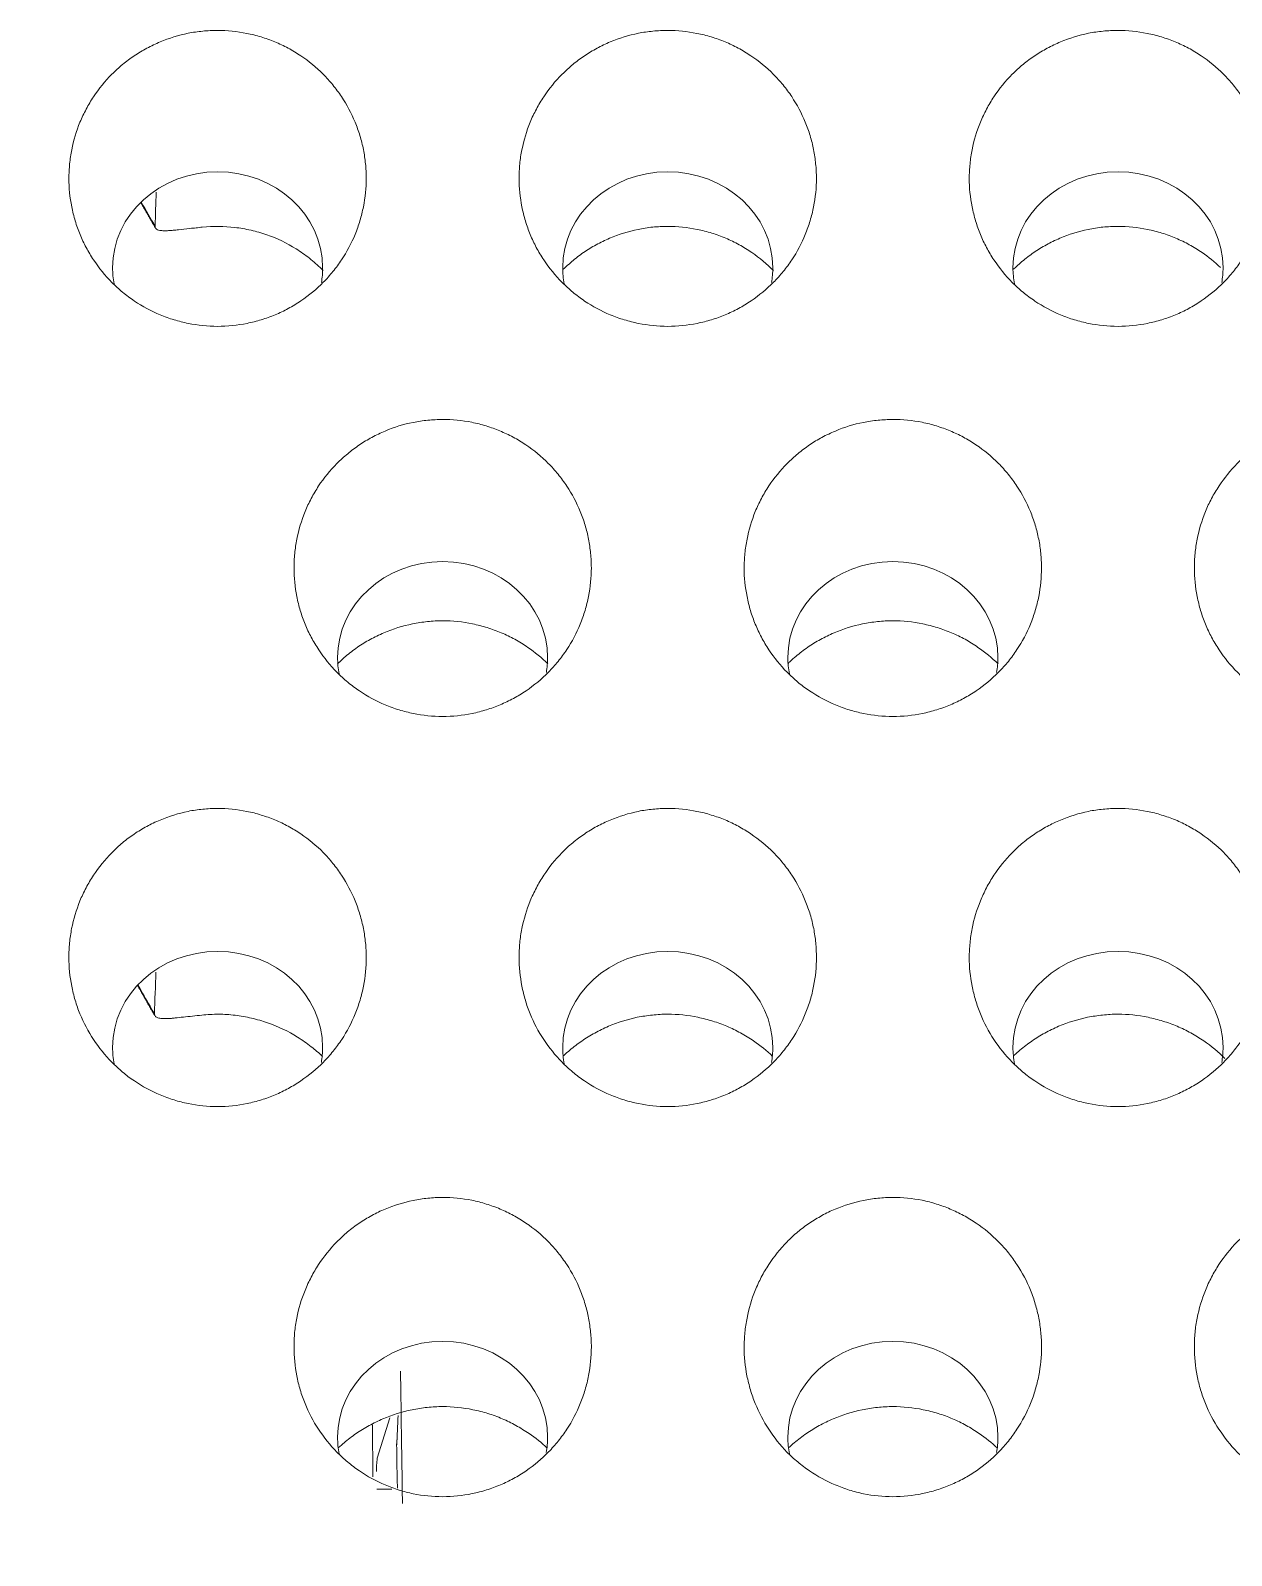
# Model space of a CAD drawing. Header units: inches. Extents: x 3778 to 56227, y -16914 to 35091.
# Drawn here: x 42134.58 to 42142.55, y -12617.67 to -12607.54 of the extents above; entities that cross this region are included whole.
import ezdxf

# ---------------------------------------------------------------- set-up
doc = ezdxf.new("R2010")
doc.units = ezdxf.units.IN
doc.header["$LTSCALE"] = 100
doc.header["$MEASUREMENT"] = 0
doc.linetypes.add('DH-HID2', pattern=[1.2, 0.8, -0.4])
doc.layers.add('2-con', color=2, linetype='Continuous')
doc.layers.add('FU-FURM', color=251, linetype='DH-HID2')
doc.layers.add('mark-B', color=2, linetype='Continuous', lineweight=20)

# ---------------------------------------------------------------- blocks, each defined once
blk = doc.blocks.new('cjscjdeh')
at = {"layer": 'FU-FURM', "color": 8}
blk.add_arc((149799.517, 66904.318), 1330.569, 80.781096, 99.076777, dxfattribs=at)
blk = doc.blocks.new('무풍1WAY 대형')
at = {"layer": 'mark-B'}
for p, q in [((547.2, -462.153), (547.198, -461.808)), ((547.084, -462.199), (547.168, -461.932))]:
    blk.add_line(p, q, dxfattribs=at)
for centre, major_axis, ratio, start_param, end_param in [((547.167, -461.136), (0, -0.797), 0.017455, 0.055724, 0.477295), ((543.746, -462.07), (0.697, 0), 0.913545, 2.982841, 3.141588), ((543.746, -462.07), (0.697, 0), 0.913545, 0, 0.173571), ((546.734, -462.07), (0.697, 0), 0.913545, 2.982841, 3.141588), ((546.734, -462.07), (0.697, 0), 0.913545, 0, 0.173571), ((543.746, -462.07), (0.697, 0), 0.913545, 3.141596, 6.283185), ((546.734, -462.07), (0.697, 0), 0.913545, 3.141596, 6.283185), ((542.252, -464.658), (0.697, 0), 0.913545, 2.983823, 3.141588), ((542.252, -464.658), (0.697, 0), 0.913545, 0, 0.172097), ((545.24, -464.658), (0.697, 0), 0.913545, 2.983823, 3.141588), ((545.24, -464.658), (0.697, 0), 0.913545, 0, 0.172097), ((548.227, -464.658), (0.697, 0), 0.913545, 2.983823, 3.141588), ((548.227, -464.658), (0.697, 0), 0.913545, 0, 0.172097), ((542.252, -464.658), (0.697, 0), 0.913545, 3.141596, 6.283185), ((545.24, -464.658), (0.697, 0), 0.913545, 3.141596, 6.283185), ((548.227, -464.658), (0.697, 0), 0.913545, 3.141596, 6.283185), ((543.746, -467.245), (0.697, 0), 0.913545, 2.984908, 3.141596), ((543.746, -467.245), (0.697, 0), 0.913545, 0, 0.17053), ((546.734, -467.245), (0.697, 0), 0.913545, 2.984908, 3.141596), ((546.734, -467.245), (0.697, 0), 0.913545, 0, 0.17053), ((543.746, -467.245), (0.697, 0), 0.913545, 3.141596, 6.283185), ((546.734, -467.245), (0.697, 0), 0.913545, 3.141596, 6.283185), ((542.252, -469.832), (0.697, 0), 0.913545, 2.985984, 3.141588), ((542.252, -469.832), (0.697, 0), 0.913545, 0, 0.169057), ((545.24, -469.832), (0.697, 0), 0.913545, 2.985984, 3.141588), ((545.24, -469.832), (0.697, 0), 0.913545, 0, 0.169057), ((548.227, -469.832), (0.697, 0), 0.913545, 2.985984, 3.141588), ((548.227, -469.832), (0.697, 0), 0.913545, 0, 0.169057), ((542.252, -469.832), (0.697, 0), 0.913545, 3.141596, 6.283185), ((545.24, -469.832), (0.697, 0), 0.913545, 3.141596, 6.283185), ((548.227, -469.832), (0.697, 0), 0.913545, 3.141596, 6.283185)]:
    blk.add_ellipse(centre, major_axis=major_axis, ratio=ratio, start_param=start_param, end_param=end_param, dxfattribs=at)
for points, knots in [([(540.759, -461.676), (540.825, -461.676), (540.89, -461.683), (540.985, -461.702), (541.017, -461.711), (541.064, -461.725), (541.08, -461.73), (541.11, -461.742), (541.126, -461.748), (541.201, -461.779), (541.258, -461.81), (541.325, -461.856), (541.338, -461.866), (541.364, -461.886), (541.377, -461.896), (541.414, -461.927), (541.438, -461.949), (541.506, -462.018), (541.546, -462.069), (541.618, -462.178), (541.648, -462.235), (541.684, -462.324), (541.694, -462.354), (541.713, -462.416), (541.721, -462.447), (541.739, -462.542), (541.745, -462.605), (541.745, -462.702), (541.744, -462.734), (541.738, -462.798), (541.733, -462.83), (541.714, -462.924), (541.696, -462.985), (541.66, -463.075), (541.646, -463.105), (541.616, -463.162), (541.6, -463.189), (541.547, -463.27), (541.507, -463.32), (541.45, -463.378), (541.438, -463.39), (541.414, -463.412), (541.378, -463.444), (541.313, -463.493), (541.258, -463.526), (541.215, -463.55), (541.2, -463.557), (541.171, -463.572), (541.156, -463.578), (541.08, -463.61), (541.018, -463.629), (540.922, -463.649), (540.89, -463.654), (540.824, -463.66), (540.792, -463.662), (540.694, -463.662), (540.629, -463.656), (540.548, -463.64), (540.532, -463.636), (540.5, -463.628), (540.453, -463.614), (540.377, -463.587), (540.318, -463.558), (540.275, -463.535), (540.261, -463.527), (540.233, -463.51), (540.219, -463.501), (540.152, -463.455), (540.102, -463.414), (540.034, -463.345), (540.013, -463.32), (539.972, -463.27), (539.953, -463.243), (539.9, -463.163), (539.87, -463.106), (539.839, -463.031), (539.834, -463.016), (539.823, -462.985), (539.808, -462.939), (539.789, -462.862), (539.78, -462.798), (539.775, -462.751), (539.774, -462.735), (539.772, -462.702), (539.772, -462.686), (539.772, -462.605), (539.778, -462.542), (539.796, -462.448), (539.804, -462.417), (539.818, -462.37), (539.823, -462.355), (539.833, -462.324), (539.839, -462.309), (539.869, -462.235), (539.899, -462.178), (539.952, -462.097), (539.971, -462.071), (540.012, -462.02), (540.033, -461.996), (540.101, -461.926), (540.151, -461.885), (540.231, -461.83), (540.259, -461.812), (540.317, -461.781), (540.375, -461.753), (540.436, -461.73), (540.498, -461.711), (540.53, -461.703), (540.627, -461.683), (540.692, -461.676), (540.759, -461.676)], [0, 0, 0, 0, 0.03125, 0.03125, 0.046875, 0.046875, 0.054688, 0.054688, 0.0625, 0.0625, 0.09375, 0.09375, 0.101563, 0.101563, 0.109375, 0.109375, 0.125, 0.125, 0.15625, 0.15625, 0.1875, 0.1875, 0.203125, 0.203125, 0.21875, 0.21875, 0.25, 0.25, 0.265625, 0.265625, 0.28125, 0.28125, 0.3125, 0.3125, 0.328125, 0.328125, 0.34375, 0.34375, 0.375, 0.375, 0.382813, 0.382813, 0.390625, 0.40625, 0.421875, 0.421875, 0.429688, 0.429688, 0.4375, 0.4375, 0.46875, 0.46875, 0.484375, 0.484375, 0.5, 0.5, 0.53125, 0.53125, 0.539063, 0.539063, 0.546875, 0.5625, 0.578125, 0.578125, 0.585938, 0.585938, 0.59375, 0.59375, 0.625, 0.625, 0.640625, 0.640625, 0.65625, 0.65625, 0.6875, 0.6875, 0.695312, 0.695312, 0.703125, 0.71875, 0.734375, 0.734375, 0.742187, 0.742187, 0.75, 0.75, 0.78125, 0.78125, 0.796875, 0.796875, 0.804687, 0.804687, 0.8125, 0.8125, 0.84375, 0.84375, 0.859375, 0.859375, 0.875, 0.875, 0.90625, 0.90625, 0.921875, 0.921875, 0.9375, 0.953125, 0.953125, 0.96875, 0.96875, 1, 1, 1, 1]), ([(543.746, -461.676), (543.812, -461.676), (543.877, -461.683), (543.973, -461.702), (544.004, -461.711), (544.051, -461.725), (544.067, -461.73), (544.098, -461.742), (544.113, -461.748), (544.188, -461.779), (544.245, -461.81), (544.312, -461.856), (544.326, -461.866), (544.352, -461.886), (544.365, -461.896), (544.402, -461.927), (544.426, -461.949), (544.494, -462.018), (544.534, -462.069), (544.605, -462.178), (544.635, -462.235), (544.671, -462.324), (544.682, -462.354), (544.7, -462.416), (544.708, -462.447), (544.727, -462.542), (544.733, -462.605), (544.733, -462.702), (544.731, -462.734), (544.725, -462.798), (544.72, -462.83), (544.702, -462.924), (544.684, -462.985), (544.647, -463.075), (544.634, -463.105), (544.604, -463.162), (544.587, -463.189), (544.535, -463.27), (544.494, -463.32), (544.437, -463.378), (544.426, -463.39), (544.402, -463.412), (544.365, -463.444), (544.301, -463.493), (544.245, -463.526), (544.202, -463.55), (544.188, -463.557), (544.158, -463.572), (544.143, -463.578), (544.068, -463.61), (544.006, -463.629), (543.91, -463.649), (543.878, -463.654), (543.812, -463.66), (543.779, -463.662), (543.681, -463.662), (543.616, -463.656), (543.536, -463.64), (543.52, -463.636), (543.488, -463.628), (543.441, -463.614), (543.364, -463.587), (543.306, -463.558), (543.263, -463.535), (543.249, -463.527), (543.221, -463.51), (543.207, -463.501), (543.139, -463.455), (543.09, -463.414), (543.022, -463.345), (543, -463.32), (542.959, -463.27), (542.94, -463.243), (542.887, -463.163), (542.857, -463.106), (542.827, -463.031), (542.821, -463.016), (542.81, -462.985), (542.796, -462.939), (542.776, -462.862), (542.767, -462.798), (542.763, -462.751), (542.761, -462.735), (542.76, -462.702), (542.759, -462.686), (542.759, -462.605), (542.766, -462.542), (542.784, -462.448), (542.792, -462.417), (542.805, -462.37), (542.81, -462.355), (542.821, -462.324), (542.827, -462.309), (542.857, -462.235), (542.887, -462.178), (542.94, -462.097), (542.959, -462.071), (542.999, -462.02), (543.021, -461.996), (543.089, -461.926), (543.138, -461.885), (543.219, -461.83), (543.247, -461.812), (543.304, -461.781), (543.363, -461.753), (543.424, -461.73), (543.486, -461.711), (543.518, -461.703), (543.615, -461.683), (543.68, -461.676), (543.746, -461.676)], [0, 0, 0, 0, 0.03125, 0.03125, 0.046875, 0.046875, 0.054688, 0.054688, 0.0625, 0.0625, 0.09375, 0.09375, 0.101563, 0.101563, 0.109375, 0.109375, 0.125, 0.125, 0.15625, 0.15625, 0.1875, 0.1875, 0.203125, 0.203125, 0.21875, 0.21875, 0.25, 0.25, 0.265625, 0.265625, 0.28125, 0.28125, 0.3125, 0.3125, 0.328125, 0.328125, 0.34375, 0.34375, 0.375, 0.375, 0.382813, 0.382813, 0.390625, 0.40625, 0.421875, 0.421875, 0.429688, 0.429688, 0.4375, 0.4375, 0.46875, 0.46875, 0.484375, 0.484375, 0.5, 0.5, 0.53125, 0.53125, 0.539063, 0.539063, 0.546875, 0.5625, 0.578125, 0.578125, 0.585938, 0.585938, 0.59375, 0.59375, 0.625, 0.625, 0.640625, 0.640625, 0.65625, 0.65625, 0.6875, 0.6875, 0.695313, 0.695313, 0.703125, 0.71875, 0.734375, 0.734375, 0.742188, 0.742188, 0.75, 0.75, 0.78125, 0.78125, 0.796875, 0.796875, 0.804688, 0.804688, 0.8125, 0.8125, 0.84375, 0.84375, 0.859375, 0.859375, 0.875, 0.875, 0.90625, 0.90625, 0.921875, 0.921875, 0.9375, 0.953125, 0.953125, 0.96875, 0.96875, 1, 1, 1, 1]), ([(546.734, -461.676), (546.8, -461.676), (546.865, -461.683), (546.96, -461.702), (546.992, -461.711), (547.039, -461.725), (547.055, -461.73), (547.085, -461.742), (547.101, -461.748), (547.176, -461.779), (547.233, -461.81), (547.3, -461.856), (547.313, -461.866), (547.339, -461.886), (547.352, -461.896), (547.39, -461.927), (547.413, -461.949), (547.481, -462.018), (547.522, -462.069), (547.593, -462.178), (547.623, -462.235), (547.659, -462.324), (547.67, -462.354), (547.688, -462.416), (547.696, -462.447), (547.714, -462.542), (547.72, -462.605), (547.72, -462.702), (547.719, -462.734), (547.713, -462.798), (547.708, -462.83), (547.69, -462.924), (547.671, -462.985), (547.635, -463.075), (547.621, -463.105), (547.591, -463.162), (547.575, -463.189), (547.522, -463.27), (547.482, -463.32), (547.425, -463.378), (547.413, -463.39), (547.389, -463.412), (547.353, -463.444), (547.288, -463.493), (547.233, -463.526), (547.19, -463.55), (547.175, -463.557), (547.146, -463.572), (547.131, -463.578), (547.055, -463.61), (546.993, -463.629), (546.898, -463.649), (546.865, -463.654), (546.799, -463.66), (546.767, -463.662), (546.669, -463.662), (546.604, -463.656), (546.524, -463.64), (546.507, -463.636), (546.476, -463.628), (546.428, -463.614), (546.352, -463.587), (546.293, -463.558), (546.25, -463.535), (546.236, -463.527), (546.208, -463.51), (546.194, -463.501), (546.127, -463.455), (546.077, -463.414), (546.009, -463.345), (545.988, -463.32), (545.947, -463.27), (545.928, -463.243), (545.875, -463.163), (545.845, -463.106), (545.814, -463.031), (545.809, -463.016), (545.798, -462.985), (545.783, -462.939), (545.764, -462.862), (545.755, -462.798), (545.75, -462.751), (545.749, -462.735), (545.747, -462.702), (545.747, -462.686), (545.747, -462.605), (545.753, -462.542), (545.771, -462.448), (545.779, -462.417), (545.793, -462.37), (545.798, -462.355), (545.809, -462.324), (545.814, -462.309), (545.845, -462.235), (545.874, -462.178), (545.927, -462.097), (545.946, -462.071), (545.987, -462.02), (546.009, -461.996), (546.076, -461.926), (546.126, -461.885), (546.206, -461.83), (546.235, -461.812), (546.292, -461.781), (546.35, -461.753), (546.411, -461.73), (546.474, -461.711), (546.505, -461.703), (546.602, -461.683), (546.668, -461.676), (546.734, -461.676)], [0, 0, 0, 0, 0.03125, 0.03125, 0.046875, 0.046875, 0.054688, 0.054688, 0.0625, 0.0625, 0.09375, 0.09375, 0.101563, 0.101563, 0.109375, 0.109375, 0.125, 0.125, 0.15625, 0.15625, 0.1875, 0.1875, 0.203125, 0.203125, 0.21875, 0.21875, 0.25, 0.25, 0.265625, 0.265625, 0.28125, 0.28125, 0.3125, 0.3125, 0.328125, 0.328125, 0.34375, 0.34375, 0.375, 0.375, 0.382812, 0.382812, 0.390625, 0.40625, 0.421875, 0.421875, 0.429687, 0.429687, 0.4375, 0.4375, 0.46875, 0.46875, 0.484375, 0.484375, 0.5, 0.5, 0.53125, 0.53125, 0.539062, 0.539062, 0.546875, 0.5625, 0.578125, 0.578125, 0.585937, 0.585937, 0.59375, 0.59375, 0.625, 0.625, 0.640625, 0.640625, 0.65625, 0.65625, 0.6875, 0.6875, 0.695312, 0.695312, 0.703125, 0.71875, 0.734375, 0.734375, 0.742187, 0.742187, 0.75, 0.75, 0.78125, 0.78125, 0.796875, 0.796875, 0.804687, 0.804687, 0.8125, 0.8125, 0.84375, 0.84375, 0.859375, 0.859375, 0.875, 0.875, 0.90625, 0.90625, 0.921875, 0.921875, 0.9375, 0.953125, 0.953125, 0.96875, 0.96875, 1, 1, 1, 1]), ([(547.001, -461.63), (547.001, -461.682), (547.002, -461.733), (547.006, -462.026), (547.01, -462.268), (547.013, -462.509)], [0, 0, 0, 0, 0.176953, 0.176953, 1, 1, 1, 1]), ([(547.039, -462.016), (547.038, -461.971), (547.038, -461.927), (547.036, -461.833), (547.035, -461.783), (547.034, -461.733)], [0, 0, 0, 0, 0.470878, 0.470878, 1, 1, 1, 1]), ([(547.17, -461.727), (547.167, -461.727), (547.163, -461.727), (547.151, -461.726), (547.142, -461.726), (547.123, -461.726), (547.113, -461.726), (547.092, -461.726), (547.082, -461.726), (547.071, -461.726)], [0, 0, 0, 0, 0.127855, 0.127855, 0.41857, 0.41857, 0.709285, 0.709285, 1, 1, 1, 1]), ([(544.436, -462.002), (544.425, -462.013), (544.387, -462.046), (544.321, -462.096), (544.264, -462.132), (544.22, -462.156), (544.204, -462.164), (544.174, -462.179), (544.158, -462.186), (544.08, -462.219), (544.016, -462.239), (543.916, -462.26), (543.883, -462.265), (543.814, -462.272), (543.78, -462.274), (543.679, -462.274), (543.612, -462.267), (543.528, -462.25), (543.511, -462.246), (543.478, -462.238), (543.429, -462.224), (543.35, -462.195), (543.289, -462.165), (543.245, -462.141), (543.23, -462.132), (543.201, -462.114), (543.187, -462.105), (543.13, -462.066), (543.09, -462.034), (543.052, -461.998)], [0, 0, 0, 0, 0.031772, 0.098381, 0.16499, 0.16499, 0.198295, 0.198295, 0.231599, 0.231599, 0.364817, 0.364817, 0.431426, 0.431426, 0.498035, 0.498035, 0.631253, 0.631253, 0.664557, 0.664557, 0.697861, 0.76447, 0.831079, 0.831079, 0.864384, 0.864384, 0.897688, 0.897688, 1, 1, 1, 1]), ([(547.424, -462.002), (547.412, -462.013), (547.375, -462.046), (547.309, -462.096), (547.252, -462.132), (547.207, -462.156), (547.192, -462.164), (547.161, -462.179), (547.146, -462.186), (547.068, -462.219), (547.003, -462.239), (546.904, -462.26), (546.87, -462.265), (546.802, -462.272), (546.768, -462.274), (546.666, -462.274), (546.599, -462.267), (546.516, -462.25), (546.499, -462.246), (546.466, -462.238), (546.417, -462.224), (546.338, -462.195), (546.277, -462.165), (546.232, -462.141), (546.218, -462.132), (546.189, -462.114), (546.174, -462.105), (546.117, -462.066), (546.077, -462.034), (546.04, -461.998)], [0, 0, 0, 0, 0.031772, 0.098381, 0.16499, 0.16499, 0.198295, 0.198295, 0.231599, 0.231599, 0.364817, 0.364817, 0.431426, 0.431426, 0.498035, 0.498035, 0.631253, 0.631253, 0.664557, 0.664557, 0.697861, 0.76447, 0.831079, 0.831079, 0.864384, 0.864384, 0.897688, 0.897688, 1, 1, 1, 1]), ([(542.252, -464.265), (542.318, -464.265), (542.383, -464.272), (542.479, -464.291), (542.51, -464.299), (542.557, -464.314), (542.573, -464.319), (542.604, -464.33), (542.619, -464.336), (542.694, -464.368), (542.751, -464.399), (542.818, -464.444), (542.831, -464.454), (542.858, -464.473), (542.87, -464.484), (542.908, -464.515), (542.932, -464.537), (542.999, -464.606), (543.04, -464.656), (543.111, -464.764), (543.141, -464.821), (543.177, -464.91), (543.188, -464.94), (543.206, -465.002), (543.214, -465.033), (543.233, -465.128), (543.239, -465.191), (543.239, -465.287), (543.237, -465.319), (543.231, -465.383), (543.227, -465.415), (543.208, -465.509), (543.19, -465.57), (543.153, -465.659), (543.14, -465.688), (543.11, -465.745), (543.093, -465.773), (543.041, -465.853), (543, -465.903), (542.943, -465.961), (542.931, -465.973), (542.907, -465.995), (542.871, -466.027), (542.806, -466.075), (542.751, -466.109), (542.708, -466.132), (542.694, -466.139), (542.664, -466.154), (542.649, -466.16), (542.574, -466.192), (542.512, -466.211), (542.416, -466.231), (542.384, -466.235), (542.318, -466.242), (542.285, -466.244), (542.188, -466.244), (542.123, -466.237), (542.042, -466.221), (542.026, -466.218), (541.994, -466.209), (541.947, -466.196), (541.871, -466.169), (541.812, -466.141), (541.769, -466.117), (541.755, -466.109), (541.727, -466.092), (541.713, -466.083), (541.646, -466.038), (541.596, -465.997), (541.528, -465.928), (541.507, -465.904), (541.466, -465.853), (541.447, -465.827), (541.394, -465.747), (541.364, -465.69), (541.333, -465.615), (541.328, -465.6), (541.317, -465.57), (541.302, -465.524), (541.283, -465.446), (541.274, -465.383), (541.269, -465.336), (541.268, -465.32), (541.266, -465.288), (541.266, -465.272), (541.266, -465.191), (541.272, -465.127), (541.29, -465.034), (541.298, -465.003), (541.316, -464.941), (541.327, -464.91), (541.363, -464.821), (541.393, -464.764), (541.446, -464.684), (541.465, -464.658), (541.506, -464.607), (541.528, -464.583), (541.595, -464.514), (541.645, -464.473), (541.725, -464.418), (541.754, -464.401), (541.811, -464.37), (541.869, -464.341), (541.93, -464.319), (541.992, -464.3), (542.024, -464.292), (542.121, -464.272), (542.186, -464.265), (542.252, -464.265)], [0, 0, 0, 0, 0.03125, 0.03125, 0.046875, 0.046875, 0.054688, 0.054688, 0.0625, 0.0625, 0.09375, 0.09375, 0.101563, 0.101563, 0.109375, 0.109375, 0.125, 0.125, 0.15625, 0.15625, 0.1875, 0.1875, 0.203125, 0.203125, 0.21875, 0.21875, 0.25, 0.25, 0.265625, 0.265625, 0.28125, 0.28125, 0.3125, 0.3125, 0.328125, 0.328125, 0.34375, 0.34375, 0.375, 0.375, 0.382813, 0.382813, 0.390625, 0.40625, 0.421875, 0.421875, 0.429688, 0.429688, 0.4375, 0.4375, 0.46875, 0.46875, 0.484375, 0.484375, 0.5, 0.5, 0.53125, 0.53125, 0.539063, 0.539063, 0.546875, 0.5625, 0.578125, 0.578125, 0.585938, 0.585938, 0.59375, 0.59375, 0.625, 0.625, 0.640625, 0.640625, 0.65625, 0.65625, 0.6875, 0.6875, 0.695313, 0.695313, 0.703125, 0.71875, 0.734375, 0.734375, 0.742188, 0.742188, 0.75, 0.75, 0.78125, 0.78125, 0.796875, 0.796875, 0.8125, 0.8125, 0.84375, 0.84375, 0.859375, 0.859375, 0.875, 0.875, 0.90625, 0.90625, 0.921875, 0.921875, 0.9375, 0.953125, 0.953125, 0.96875, 0.96875, 1, 1, 1, 1]), ([(545.24, -464.265), (545.306, -464.265), (545.371, -464.272), (545.466, -464.291), (545.498, -464.299), (545.545, -464.314), (545.561, -464.319), (545.591, -464.33), (545.607, -464.336), (545.682, -464.368), (545.739, -464.399), (545.806, -464.444), (545.819, -464.454), (545.845, -464.473), (545.858, -464.484), (545.895, -464.515), (545.919, -464.537), (545.987, -464.606), (546.027, -464.656), (546.099, -464.764), (546.129, -464.821), (546.165, -464.91), (546.176, -464.94), (546.194, -465.002), (546.202, -465.033), (546.22, -465.128), (546.226, -465.191), (546.226, -465.287), (546.225, -465.319), (546.219, -465.383), (546.214, -465.415), (546.196, -465.509), (546.177, -465.57), (546.141, -465.659), (546.127, -465.688), (546.097, -465.745), (546.081, -465.773), (546.028, -465.853), (545.988, -465.903), (545.931, -465.961), (545.919, -465.973), (545.895, -465.995), (545.858, -466.027), (545.794, -466.075), (545.739, -466.109), (545.696, -466.132), (545.681, -466.139), (545.652, -466.154), (545.637, -466.16), (545.561, -466.192), (545.499, -466.211), (545.404, -466.231), (545.371, -466.235), (545.306, -466.242), (545.273, -466.244), (545.175, -466.244), (545.11, -466.237), (545.03, -466.221), (545.014, -466.218), (544.982, -466.209), (544.935, -466.196), (544.858, -466.169), (544.8, -466.141), (544.757, -466.117), (544.743, -466.109), (544.715, -466.092), (544.701, -466.083), (544.634, -466.038), (544.584, -465.997), (544.516, -465.928), (544.494, -465.904), (544.453, -465.853), (544.434, -465.827), (544.381, -465.747), (544.351, -465.69), (544.321, -465.615), (544.315, -465.6), (544.304, -465.57), (544.289, -465.524), (544.27, -465.446), (544.261, -465.383), (544.256, -465.336), (544.255, -465.32), (544.254, -465.288), (544.253, -465.272), (544.253, -465.191), (544.259, -465.127), (544.278, -465.034), (544.285, -465.003), (544.304, -464.941), (544.315, -464.91), (544.351, -464.821), (544.381, -464.764), (544.434, -464.684), (544.453, -464.658), (544.494, -464.607), (544.515, -464.583), (544.583, -464.514), (544.632, -464.473), (544.713, -464.418), (544.741, -464.401), (544.798, -464.37), (544.857, -464.341), (544.918, -464.319), (544.98, -464.3), (545.012, -464.292), (545.109, -464.272), (545.174, -464.265), (545.24, -464.265)], [0, 0, 0, 0, 0.03125, 0.03125, 0.046875, 0.046875, 0.054687, 0.054687, 0.0625, 0.0625, 0.09375, 0.09375, 0.101562, 0.101562, 0.109375, 0.109375, 0.125, 0.125, 0.15625, 0.15625, 0.1875, 0.1875, 0.203125, 0.203125, 0.21875, 0.21875, 0.25, 0.25, 0.265625, 0.265625, 0.28125, 0.28125, 0.3125, 0.3125, 0.328125, 0.328125, 0.34375, 0.34375, 0.375, 0.375, 0.382812, 0.382812, 0.390625, 0.40625, 0.421875, 0.421875, 0.429687, 0.429687, 0.4375, 0.4375, 0.46875, 0.46875, 0.484375, 0.484375, 0.5, 0.5, 0.53125, 0.53125, 0.539062, 0.539062, 0.546875, 0.5625, 0.578125, 0.578125, 0.585937, 0.585937, 0.59375, 0.59375, 0.625, 0.625, 0.640625, 0.640625, 0.65625, 0.65625, 0.6875, 0.6875, 0.695312, 0.695312, 0.703125, 0.71875, 0.734375, 0.734375, 0.742187, 0.742187, 0.75, 0.75, 0.78125, 0.78125, 0.796875, 0.796875, 0.8125, 0.8125, 0.84375, 0.84375, 0.859375, 0.859375, 0.875, 0.875, 0.90625, 0.90625, 0.921875, 0.921875, 0.9375, 0.953125, 0.953125, 0.96875, 0.96875, 1, 1, 1, 1]), ([(548.227, -464.265), (548.293, -464.265), (548.358, -464.272), (548.454, -464.291), (548.485, -464.299), (548.532, -464.314), (548.548, -464.319), (548.579, -464.33), (548.594, -464.336), (548.669, -464.368), (548.726, -464.399), (548.793, -464.444), (548.807, -464.454), (548.833, -464.473), (548.845, -464.484), (548.883, -464.515), (548.907, -464.537), (548.974, -464.606), (549.015, -464.656), (549.086, -464.764), (549.116, -464.821), (549.153, -464.91), (549.163, -464.94), (549.182, -465.002), (549.189, -465.033), (549.208, -465.128), (549.214, -465.191), (549.214, -465.287), (549.213, -465.319), (549.206, -465.383), (549.202, -465.415), (549.183, -465.509), (549.165, -465.57), (549.129, -465.659), (549.115, -465.688), (549.085, -465.745), (549.068, -465.773), (549.016, -465.853), (548.975, -465.903), (548.918, -465.961), (548.906, -465.973), (548.883, -465.995), (548.846, -466.027), (548.782, -466.075), (548.726, -466.109), (548.683, -466.132), (548.669, -466.139), (548.639, -466.154), (548.624, -466.16), (548.549, -466.192), (548.487, -466.211), (548.391, -466.231), (548.359, -466.235), (548.293, -466.242), (548.26, -466.244), (548.163, -466.244), (548.098, -466.237), (548.018, -466.221), (548.001, -466.218), (547.97, -466.209), (547.922, -466.196), (547.846, -466.169), (547.787, -466.141), (547.744, -466.117), (547.73, -466.109), (547.702, -466.092), (547.689, -466.083), (547.621, -466.038), (547.571, -465.997), (547.503, -465.928), (547.482, -465.904), (547.441, -465.853), (547.422, -465.827), (547.369, -465.747), (547.339, -465.69), (547.308, -465.615), (547.303, -465.6), (547.292, -465.57), (547.277, -465.524), (547.258, -465.446), (547.249, -465.383), (547.244, -465.336), (547.243, -465.32), (547.241, -465.288), (547.241, -465.272), (547.241, -465.191), (547.247, -465.127), (547.265, -465.034), (547.273, -465.003), (547.291, -464.941), (547.302, -464.91), (547.339, -464.821), (547.368, -464.764), (547.421, -464.684), (547.44, -464.658), (547.481, -464.607), (547.503, -464.583), (547.57, -464.514), (547.62, -464.473), (547.701, -464.418), (547.729, -464.401), (547.786, -464.37), (547.844, -464.341), (547.905, -464.319), (547.968, -464.3), (547.999, -464.292), (548.096, -464.272), (548.161, -464.265), (548.227, -464.265)], [0, 0, 0, 0, 0.03125, 0.03125, 0.046875, 0.046875, 0.054688, 0.054688, 0.0625, 0.0625, 0.09375, 0.09375, 0.101563, 0.101563, 0.109375, 0.109375, 0.125, 0.125, 0.15625, 0.15625, 0.1875, 0.1875, 0.203125, 0.203125, 0.21875, 0.21875, 0.25, 0.25, 0.265625, 0.265625, 0.28125, 0.28125, 0.3125, 0.3125, 0.328125, 0.328125, 0.34375, 0.34375, 0.375, 0.375, 0.382813, 0.382813, 0.390625, 0.40625, 0.421875, 0.421875, 0.429688, 0.429688, 0.4375, 0.4375, 0.46875, 0.46875, 0.484375, 0.484375, 0.5, 0.5, 0.53125, 0.53125, 0.539063, 0.539063, 0.546875, 0.5625, 0.578125, 0.578125, 0.585938, 0.585938, 0.59375, 0.59375, 0.625, 0.625, 0.640625, 0.640625, 0.65625, 0.65625, 0.6875, 0.6875, 0.695313, 0.695313, 0.703125, 0.71875, 0.734375, 0.734375, 0.742188, 0.742188, 0.75, 0.75, 0.78125, 0.78125, 0.796875, 0.796875, 0.8125, 0.8125, 0.84375, 0.84375, 0.859375, 0.859375, 0.875, 0.875, 0.90625, 0.90625, 0.921875, 0.921875, 0.9375, 0.953125, 0.953125, 0.96875, 0.96875, 1, 1, 1, 1]), ([(542.946, -464.601), (542.944, -464.603), (542.942, -464.604), (542.928, -464.618), (542.89, -464.651), (542.824, -464.701), (542.767, -464.737), (542.723, -464.761), (542.708, -464.769), (542.677, -464.784), (542.662, -464.791), (542.584, -464.824), (542.52, -464.844), (542.421, -464.864), (542.388, -464.869), (542.32, -464.876), (542.286, -464.878), (542.186, -464.878), (542.119, -464.871), (542.036, -464.854), (542.019, -464.85), (541.986, -464.842), (541.937, -464.828), (541.859, -464.799), (541.798, -464.77), (541.754, -464.746), (541.74, -464.737), (541.711, -464.719), (541.697, -464.71), (541.632, -464.666), (541.585, -464.627), (541.542, -464.584)], [0, 0, 0, 0, 0.005, 0.005, 0.037463, 0.10239, 0.167317, 0.167317, 0.19978, 0.19978, 0.232243, 0.232243, 0.362096, 0.362096, 0.427023, 0.427023, 0.49195, 0.49195, 0.621803, 0.621803, 0.654266, 0.654266, 0.68673, 0.751656, 0.816583, 0.816583, 0.849046, 0.849046, 0.881509, 0.881509, 1, 1, 1, 1]), ([(545.933, -464.601), (545.931, -464.603), (545.929, -464.604), (545.915, -464.618), (545.878, -464.651), (545.811, -464.701), (545.754, -464.737), (545.71, -464.761), (545.695, -464.769), (545.665, -464.784), (545.649, -464.791), (545.572, -464.824), (545.508, -464.844), (545.409, -464.864), (545.376, -464.869), (545.308, -464.876), (545.274, -464.878), (545.173, -464.878), (545.106, -464.871), (545.023, -464.854), (545.007, -464.85), (544.974, -464.842), (544.925, -464.828), (544.846, -464.799), (544.786, -464.77), (544.742, -464.746), (544.727, -464.737), (544.698, -464.719), (544.684, -464.71), (544.625, -464.67), (544.583, -464.636), (544.544, -464.598)], [0, 0, 0, 0, 0.005067, 0.005067, 0.037964, 0.103757, 0.169551, 0.169551, 0.202448, 0.202448, 0.235345, 0.235345, 0.366932, 0.366932, 0.432726, 0.432726, 0.49852, 0.49852, 0.630107, 0.630107, 0.663004, 0.663004, 0.695901, 0.761695, 0.827489, 0.827489, 0.860386, 0.860386, 0.893282, 0.893282, 1, 1, 1, 1]), ([(548.332, -464.872), (548.295, -464.876), (548.258, -464.878), (548.184, -464.878), (548.111, -464.873), (548.038, -464.86), (547.984, -464.848), (547.966, -464.843), (547.93, -464.833), (547.913, -464.827), (547.826, -464.797), (547.759, -464.765), (547.681, -464.716), (547.665, -464.706), (547.635, -464.685), (547.594, -464.654), (547.555, -464.621), (547.531, -464.598)], [0, 0, 0, 0, 0.126647, 0.126647, 0.253293, 0.37994, 0.37994, 0.443263, 0.443263, 0.506586, 0.506586, 0.75988, 0.75988, 0.823203, 0.823203, 0.886526, 1, 1, 1, 1]), ([(548.646, -464.879), (548.646, -464.873), (548.644, -464.868), (548.638, -464.861), (548.636, -464.86), (548.63, -464.856), (548.627, -464.855), (548.616, -464.851), (548.606, -464.85), (548.589, -464.849), (548.583, -464.849), (548.57, -464.849), (548.557, -464.849), (548.541, -464.85), (548.526, -464.851), (548.517, -464.852), (548.491, -464.855), (548.473, -464.857), (548.435, -464.861), (548.415, -464.863), (548.374, -464.868), (548.353, -464.87), (548.332, -464.872)], [0, 0, 0, 0, 0.125, 0.125, 0.1875, 0.1875, 0.25, 0.25, 0.375, 0.375, 0.4375, 0.4375, 0.5, 0.5625, 0.5625, 0.625, 0.625, 0.75, 0.75, 0.875, 0.875, 1, 1, 1, 1]), ([(548.754, -465.069), (548.728, -465.023), (548.702, -464.977), (548.665, -464.914), (548.656, -464.897), (548.646, -464.879)], [0, 0, 0, 0, 0.726056, 0.726056, 1, 1, 1, 1]), ([(540.759, -466.854), (540.824, -466.854), (540.889, -466.861), (540.985, -466.88), (541.016, -466.888), (541.063, -466.902), (541.079, -466.908), (541.11, -466.919), (541.125, -466.925), (541.2, -466.956), (541.257, -466.987), (541.324, -467.032), (541.337, -467.042), (541.363, -467.061), (541.376, -467.071), (541.414, -467.103), (541.437, -467.124), (541.505, -467.193), (541.546, -467.243), (541.599, -467.324), (541.616, -467.352), (541.646, -467.408), (541.673, -467.466), (541.694, -467.526), (541.713, -467.587), (541.72, -467.619), (541.739, -467.713), (541.745, -467.776), (541.745, -467.872), (541.744, -467.904), (541.737, -467.968), (541.733, -467.999), (541.714, -468.093), (541.696, -468.154), (541.66, -468.243), (541.646, -468.272), (541.616, -468.329), (541.599, -468.357), (541.546, -468.437), (541.506, -468.486), (541.449, -468.544), (541.437, -468.555), (541.413, -468.577), (541.377, -468.609), (541.312, -468.657), (541.257, -468.691), (541.214, -468.714), (541.2, -468.721), (541.17, -468.736), (541.155, -468.742), (541.08, -468.774), (541.018, -468.793), (540.922, -468.812), (540.89, -468.817), (540.824, -468.823), (540.792, -468.825), (540.694, -468.825), (540.629, -468.819), (540.549, -468.803), (540.533, -468.799), (540.501, -468.791), (540.454, -468.778), (540.377, -468.75), (540.319, -468.723), (540.276, -468.7), (540.262, -468.691), (540.234, -468.675), (540.22, -468.666), (540.153, -468.62), (540.103, -468.579), (540.035, -468.511), (540.013, -468.487), (539.972, -468.436), (539.953, -468.41), (539.9, -468.33), (539.87, -468.274), (539.84, -468.2), (539.834, -468.185), (539.823, -468.154), (539.808, -468.108), (539.789, -468.031), (539.78, -467.968), (539.775, -467.921), (539.774, -467.905), (539.772, -467.873), (539.772, -467.857), (539.772, -467.776), (539.778, -467.713), (539.797, -467.62), (539.804, -467.589), (539.823, -467.527), (539.833, -467.497), (539.87, -467.408), (539.9, -467.351), (539.953, -467.271), (539.972, -467.245), (540.013, -467.194), (540.034, -467.17), (540.102, -467.102), (540.151, -467.061), (540.232, -467.006), (540.26, -466.989), (540.317, -466.958), (540.376, -466.93), (540.437, -466.908), (540.499, -466.889), (540.531, -466.88), (540.627, -466.861), (540.693, -466.854), (540.759, -466.854)], [0, 0, 0, 0, 0.03125, 0.03125, 0.046875, 0.046875, 0.054687, 0.054687, 0.0625, 0.0625, 0.09375, 0.09375, 0.101562, 0.101562, 0.109375, 0.109375, 0.125, 0.125, 0.15625, 0.15625, 0.171875, 0.171875, 0.1875, 0.203125, 0.203125, 0.21875, 0.21875, 0.25, 0.25, 0.265625, 0.265625, 0.28125, 0.28125, 0.3125, 0.3125, 0.328125, 0.328125, 0.34375, 0.34375, 0.375, 0.375, 0.382812, 0.382812, 0.390625, 0.40625, 0.421875, 0.421875, 0.429687, 0.429687, 0.4375, 0.4375, 0.46875, 0.46875, 0.484375, 0.484375, 0.5, 0.5, 0.53125, 0.53125, 0.539062, 0.539062, 0.546875, 0.5625, 0.578125, 0.578125, 0.585938, 0.585938, 0.59375, 0.59375, 0.625, 0.625, 0.640625, 0.640625, 0.65625, 0.65625, 0.6875, 0.6875, 0.695313, 0.695313, 0.703125, 0.71875, 0.734375, 0.734375, 0.742188, 0.742188, 0.75, 0.75, 0.78125, 0.78125, 0.796875, 0.796875, 0.8125, 0.8125, 0.84375, 0.84375, 0.859375, 0.859375, 0.875, 0.875, 0.90625, 0.90625, 0.921875, 0.921875, 0.9375, 0.953125, 0.953125, 0.96875, 0.96875, 1, 1, 1, 1]), ([(543.746, -466.854), (543.812, -466.854), (543.877, -466.861), (543.972, -466.88), (544.004, -466.888), (544.051, -466.902), (544.066, -466.908), (544.097, -466.919), (544.112, -466.925), (544.187, -466.956), (544.244, -466.987), (544.312, -467.032), (544.325, -467.042), (544.351, -467.061), (544.364, -467.071), (544.401, -467.103), (544.425, -467.124), (544.493, -467.193), (544.533, -467.243), (544.587, -467.324), (544.603, -467.352), (544.633, -467.408), (544.66, -467.466), (544.682, -467.526), (544.7, -467.587), (544.708, -467.619), (544.726, -467.713), (544.733, -467.776), (544.733, -467.872), (544.731, -467.904), (544.725, -467.968), (544.72, -467.999), (544.702, -468.093), (544.683, -468.154), (544.647, -468.243), (544.633, -468.272), (544.603, -468.329), (544.587, -468.357), (544.534, -468.437), (544.494, -468.486), (544.436, -468.544), (544.425, -468.555), (544.401, -468.577), (544.364, -468.609), (544.3, -468.657), (544.245, -468.691), (544.202, -468.714), (544.187, -468.721), (544.157, -468.736), (544.143, -468.742), (544.067, -468.774), (544.005, -468.793), (543.91, -468.812), (543.877, -468.817), (543.812, -468.823), (543.779, -468.825), (543.681, -468.825), (543.617, -468.819), (543.536, -468.803), (543.52, -468.799), (543.488, -468.791), (543.441, -468.778), (543.365, -468.75), (543.306, -468.723), (543.264, -468.7), (543.249, -468.691), (543.221, -468.675), (543.208, -468.666), (543.14, -468.62), (543.091, -468.579), (543.023, -468.511), (543.001, -468.487), (542.96, -468.436), (542.941, -468.41), (542.888, -468.33), (542.858, -468.274), (542.827, -468.2), (542.822, -468.185), (542.811, -468.154), (542.796, -468.108), (542.777, -468.031), (542.767, -467.968), (542.763, -467.921), (542.762, -467.905), (542.76, -467.873), (542.76, -467.857), (542.76, -467.776), (542.766, -467.713), (542.784, -467.62), (542.792, -467.589), (542.81, -467.527), (542.821, -467.497), (542.857, -467.408), (542.887, -467.351), (542.94, -467.271), (542.959, -467.245), (543, -467.194), (543.022, -467.17), (543.09, -467.102), (543.139, -467.061), (543.22, -467.006), (543.248, -466.989), (543.305, -466.958), (543.363, -466.93), (543.424, -466.908), (543.486, -466.889), (543.518, -466.88), (543.615, -466.861), (543.68, -466.854), (543.746, -466.854)], [0, 0, 0, 0, 0.03125, 0.03125, 0.046875, 0.046875, 0.054687, 0.054687, 0.0625, 0.0625, 0.09375, 0.09375, 0.101562, 0.101562, 0.109375, 0.109375, 0.125, 0.125, 0.15625, 0.15625, 0.171875, 0.171875, 0.1875, 0.203125, 0.203125, 0.21875, 0.21875, 0.25, 0.25, 0.265625, 0.265625, 0.28125, 0.28125, 0.3125, 0.3125, 0.328125, 0.328125, 0.34375, 0.34375, 0.375, 0.375, 0.382812, 0.382812, 0.390625, 0.40625, 0.421875, 0.421875, 0.429687, 0.429687, 0.4375, 0.4375, 0.46875, 0.46875, 0.484375, 0.484375, 0.5, 0.5, 0.53125, 0.53125, 0.539062, 0.539062, 0.546875, 0.5625, 0.578125, 0.578125, 0.585937, 0.585937, 0.59375, 0.59375, 0.625, 0.625, 0.640625, 0.640625, 0.65625, 0.65625, 0.6875, 0.6875, 0.695312, 0.695312, 0.703125, 0.71875, 0.734375, 0.734375, 0.742187, 0.742187, 0.75, 0.75, 0.78125, 0.78125, 0.796875, 0.796875, 0.8125, 0.8125, 0.84375, 0.84375, 0.859375, 0.859375, 0.875, 0.875, 0.90625, 0.90625, 0.921875, 0.921875, 0.9375, 0.953125, 0.953125, 0.96875, 0.96875, 1, 1, 1, 1]), ([(546.734, -466.854), (546.8, -466.854), (546.864, -466.861), (546.96, -466.88), (546.991, -466.888), (547.038, -466.902), (547.054, -466.908), (547.085, -466.919), (547.1, -466.925), (547.175, -466.956), (547.232, -466.987), (547.299, -467.032), (547.312, -467.042), (547.338, -467.061), (547.351, -467.071), (547.389, -467.103), (547.413, -467.124), (547.48, -467.193), (547.521, -467.243), (547.574, -467.324), (547.591, -467.352), (547.621, -467.408), (547.648, -467.466), (547.669, -467.526), (547.688, -467.587), (547.695, -467.619), (547.714, -467.713), (547.72, -467.776), (547.72, -467.872), (547.719, -467.904), (547.712, -467.968), (547.708, -467.999), (547.689, -468.093), (547.671, -468.154), (547.635, -468.243), (547.621, -468.272), (547.591, -468.329), (547.574, -468.357), (547.522, -468.437), (547.481, -468.486), (547.424, -468.544), (547.412, -468.555), (547.388, -468.577), (547.352, -468.609), (547.287, -468.657), (547.232, -468.691), (547.189, -468.714), (547.175, -468.721), (547.145, -468.736), (547.13, -468.742), (547.055, -468.774), (546.993, -468.793), (546.897, -468.812), (546.865, -468.817), (546.799, -468.823), (546.767, -468.825), (546.669, -468.825), (546.604, -468.819), (546.524, -468.803), (546.508, -468.799), (546.476, -468.791), (546.429, -468.778), (546.353, -468.75), (546.294, -468.723), (546.251, -468.7), (546.237, -468.691), (546.209, -468.675), (546.195, -468.666), (546.128, -468.62), (546.078, -468.579), (546.01, -468.511), (545.988, -468.487), (545.947, -468.436), (545.928, -468.41), (545.875, -468.33), (545.845, -468.274), (545.815, -468.2), (545.809, -468.185), (545.798, -468.154), (545.783, -468.108), (545.764, -468.031), (545.755, -467.968), (545.75, -467.921), (545.749, -467.905), (545.748, -467.873), (545.747, -467.857), (545.747, -467.776), (545.753, -467.713), (545.772, -467.62), (545.779, -467.589), (545.798, -467.527), (545.809, -467.497), (545.845, -467.408), (545.875, -467.351), (545.928, -467.271), (545.947, -467.245), (545.988, -467.194), (546.009, -467.17), (546.077, -467.102), (546.127, -467.061), (546.207, -467.006), (546.235, -466.989), (546.293, -466.958), (546.351, -466.93), (546.412, -466.908), (546.474, -466.889), (546.506, -466.88), (546.603, -466.861), (546.668, -466.854), (546.734, -466.854)], [0, 0, 0, 0, 0.03125, 0.03125, 0.046875, 0.046875, 0.054688, 0.054688, 0.0625, 0.0625, 0.09375, 0.09375, 0.101563, 0.101563, 0.109375, 0.109375, 0.125, 0.125, 0.15625, 0.15625, 0.171875, 0.171875, 0.1875, 0.203125, 0.203125, 0.21875, 0.21875, 0.25, 0.25, 0.265625, 0.265625, 0.28125, 0.28125, 0.3125, 0.3125, 0.328125, 0.328125, 0.34375, 0.34375, 0.375, 0.375, 0.382813, 0.382813, 0.390625, 0.40625, 0.421875, 0.421875, 0.429688, 0.429688, 0.4375, 0.4375, 0.46875, 0.46875, 0.484375, 0.484375, 0.5, 0.5, 0.53125, 0.53125, 0.539063, 0.539063, 0.546875, 0.5625, 0.578125, 0.578125, 0.585938, 0.585938, 0.59375, 0.59375, 0.625, 0.625, 0.640625, 0.640625, 0.65625, 0.65625, 0.6875, 0.6875, 0.695313, 0.695313, 0.703125, 0.71875, 0.734375, 0.734375, 0.742188, 0.742188, 0.75, 0.75, 0.78125, 0.78125, 0.796875, 0.796875, 0.8125, 0.8125, 0.84375, 0.84375, 0.859375, 0.859375, 0.875, 0.875, 0.90625, 0.90625, 0.921875, 0.921875, 0.9375, 0.953125, 0.953125, 0.96875, 0.96875, 1, 1, 1, 1]), ([(544.443, -467.204), (544.438, -467.209), (544.433, -467.214), (544.415, -467.231), (544.378, -467.264), (544.312, -467.314), (544.256, -467.349), (544.212, -467.373), (544.197, -467.38), (544.167, -467.395), (544.152, -467.402), (544.075, -467.435), (544.012, -467.455), (543.914, -467.475), (543.881, -467.48), (543.813, -467.487), (543.78, -467.489), (543.68, -467.489), (543.614, -467.482), (543.531, -467.465), (543.515, -467.461), (543.482, -467.453), (543.434, -467.439), (543.356, -467.411), (543.296, -467.382), (543.252, -467.358), (543.238, -467.349), (543.209, -467.332), (543.195, -467.322), (543.134, -467.28), (543.089, -467.243), (543.048, -467.203)], [0, 0, 0, 0, 0.013973, 0.013973, 0.046317, 0.111004, 0.175691, 0.175691, 0.208035, 0.208035, 0.240379, 0.240379, 0.369753, 0.369753, 0.43444, 0.43444, 0.499128, 0.499128, 0.628502, 0.628502, 0.660846, 0.660846, 0.693189, 0.757877, 0.822564, 0.822564, 0.854907, 0.854907, 0.887251, 0.887251, 1, 1, 1, 1]), ([(547.431, -467.204), (547.426, -467.209), (547.42, -467.214), (547.403, -467.231), (547.366, -467.264), (547.3, -467.314), (547.244, -467.349), (547.2, -467.373), (547.185, -467.38), (547.155, -467.395), (547.139, -467.402), (547.063, -467.435), (546.999, -467.455), (546.901, -467.475), (546.868, -467.48), (546.801, -467.487), (546.767, -467.489), (546.667, -467.489), (546.601, -467.482), (546.519, -467.465), (546.503, -467.461), (546.47, -467.453), (546.422, -467.439), (546.344, -467.411), (546.284, -467.382), (546.24, -467.358), (546.225, -467.349), (546.197, -467.332), (546.183, -467.322), (546.121, -467.28), (546.077, -467.243), (546.035, -467.203)], [0, 0, 0, 0, 0.013973, 0.013973, 0.046317, 0.111004, 0.175691, 0.175691, 0.208035, 0.208035, 0.240379, 0.240379, 0.369753, 0.369753, 0.43444, 0.43444, 0.499128, 0.499128, 0.628502, 0.628502, 0.660846, 0.660846, 0.693189, 0.757877, 0.822564, 0.822564, 0.854907, 0.854907, 0.887251, 0.887251, 1, 1, 1, 1]), ([(542.252, -469.443), (542.318, -469.443), (542.383, -469.45), (542.478, -469.469), (542.51, -469.477), (542.557, -469.491), (542.572, -469.496), (542.603, -469.507), (542.618, -469.513), (542.693, -469.545), (542.75, -469.575), (542.817, -469.62), (542.831, -469.63), (542.857, -469.649), (542.87, -469.659), (542.907, -469.69), (542.931, -469.712), (542.999, -469.78), (543.039, -469.83), (543.084, -469.897), (543.093, -469.911), (543.109, -469.939), (543.133, -469.98), (543.166, -470.052), (543.188, -470.112), (543.206, -470.174), (543.214, -470.205), (543.233, -470.299), (543.239, -470.362), (543.239, -470.457), (543.237, -470.489), (543.231, -470.553), (543.226, -470.584), (543.208, -470.678), (543.19, -470.738), (543.153, -470.827), (543.139, -470.856), (543.109, -470.913), (543.093, -470.94), (543.04, -471.02), (542.999, -471.07), (542.942, -471.127), (542.931, -471.138), (542.907, -471.16), (542.87, -471.192), (542.806, -471.24), (542.75, -471.273), (542.707, -471.296), (542.693, -471.304), (542.663, -471.318), (542.648, -471.324), (542.573, -471.356), (542.511, -471.375), (542.416, -471.394), (542.383, -471.399), (542.318, -471.405), (542.285, -471.407), (542.188, -471.407), (542.123, -471.4), (542.043, -471.384), (542.027, -471.381), (541.995, -471.373), (541.948, -471.36), (541.872, -471.332), (541.813, -471.305), (541.77, -471.282), (541.756, -471.274), (541.728, -471.257), (541.714, -471.248), (541.647, -471.203), (541.597, -471.162), (541.529, -471.094), (541.508, -471.07), (541.467, -471.02), (541.447, -470.994), (541.394, -470.914), (541.364, -470.858), (541.328, -470.769), (541.317, -470.739), (541.298, -470.678), (541.283, -470.616), (541.274, -470.553), (541.269, -470.506), (541.268, -470.49), (541.266, -470.458), (541.266, -470.442), (541.266, -470.362), (541.272, -470.299), (541.291, -470.205), (541.298, -470.175), (541.317, -470.113), (541.327, -470.083), (541.364, -469.994), (541.394, -469.938), (541.447, -469.858), (541.466, -469.832), (541.507, -469.782), (541.528, -469.758), (541.596, -469.69), (541.646, -469.649), (541.726, -469.594), (541.754, -469.577), (541.812, -469.546), (541.87, -469.518), (541.931, -469.496), (541.977, -469.482), (541.993, -469.478), (542.025, -469.47), (542.041, -469.466), (542.121, -469.45), (542.186, -469.443), (542.252, -469.443)], [0, 0, 0, 0, 0.03125, 0.03125, 0.046875, 0.046875, 0.054688, 0.054688, 0.0625, 0.0625, 0.09375, 0.09375, 0.101563, 0.101563, 0.109375, 0.109375, 0.125, 0.125, 0.15625, 0.15625, 0.164063, 0.164063, 0.171875, 0.1875, 0.203125, 0.203125, 0.21875, 0.21875, 0.25, 0.25, 0.265625, 0.265625, 0.28125, 0.28125, 0.3125, 0.3125, 0.328125, 0.328125, 0.34375, 0.34375, 0.375, 0.375, 0.382813, 0.382813, 0.390625, 0.40625, 0.421875, 0.421875, 0.429688, 0.429688, 0.4375, 0.4375, 0.46875, 0.46875, 0.484375, 0.484375, 0.5, 0.5, 0.53125, 0.53125, 0.539063, 0.539063, 0.546875, 0.5625, 0.578125, 0.578125, 0.585938, 0.585938, 0.59375, 0.59375, 0.625, 0.625, 0.640625, 0.640625, 0.65625, 0.65625, 0.6875, 0.6875, 0.703125, 0.703125, 0.71875, 0.734375, 0.734375, 0.742188, 0.742188, 0.75, 0.75, 0.78125, 0.78125, 0.796875, 0.796875, 0.8125, 0.8125, 0.84375, 0.84375, 0.859375, 0.859375, 0.875, 0.875, 0.90625, 0.90625, 0.921875, 0.921875, 0.9375, 0.953125, 0.953125, 0.960938, 0.960938, 0.96875, 0.96875, 1, 1, 1, 1]), ([(545.24, -469.443), (545.306, -469.443), (545.37, -469.45), (545.466, -469.469), (545.497, -469.477), (545.544, -469.491), (545.56, -469.496), (545.591, -469.507), (545.606, -469.513), (545.681, -469.545), (545.738, -469.575), (545.805, -469.62), (545.818, -469.63), (545.844, -469.649), (545.857, -469.659), (545.895, -469.69), (545.918, -469.712), (545.986, -469.78), (546.027, -469.83), (546.071, -469.897), (546.08, -469.911), (546.097, -469.939), (546.12, -469.98), (546.154, -470.052), (546.175, -470.112), (546.194, -470.174), (546.202, -470.205), (546.22, -470.299), (546.226, -470.362), (546.226, -470.457), (546.225, -470.489), (546.219, -470.553), (546.214, -470.584), (546.195, -470.678), (546.177, -470.738), (546.141, -470.827), (546.127, -470.856), (546.097, -470.913), (546.08, -470.94), (546.027, -471.02), (545.987, -471.07), (545.93, -471.127), (545.918, -471.138), (545.894, -471.16), (545.858, -471.192), (545.793, -471.24), (545.738, -471.273), (545.695, -471.296), (545.68, -471.304), (545.651, -471.318), (545.636, -471.324), (545.561, -471.356), (545.499, -471.375), (545.403, -471.394), (545.371, -471.399), (545.305, -471.405), (545.273, -471.407), (545.175, -471.407), (545.111, -471.4), (545.03, -471.384), (545.014, -471.381), (544.983, -471.373), (544.935, -471.36), (544.859, -471.332), (544.801, -471.305), (544.758, -471.282), (544.744, -471.274), (544.716, -471.257), (544.702, -471.248), (544.634, -471.203), (544.585, -471.162), (544.517, -471.094), (544.495, -471.07), (544.454, -471.02), (544.435, -470.994), (544.382, -470.914), (544.352, -470.858), (544.315, -470.769), (544.304, -470.739), (544.286, -470.678), (544.271, -470.616), (544.261, -470.553), (544.257, -470.506), (544.255, -470.49), (544.254, -470.458), (544.253, -470.442), (544.253, -470.362), (544.26, -470.299), (544.278, -470.205), (544.286, -470.175), (544.304, -470.113), (544.315, -470.083), (544.351, -469.994), (544.381, -469.938), (544.434, -469.858), (544.453, -469.832), (544.494, -469.782), (544.516, -469.758), (544.584, -469.69), (544.633, -469.649), (544.714, -469.594), (544.742, -469.577), (544.799, -469.546), (544.858, -469.518), (544.918, -469.496), (544.965, -469.482), (544.981, -469.478), (545.012, -469.47), (545.028, -469.466), (545.109, -469.45), (545.174, -469.443), (545.24, -469.443)], [0, 0, 0, 0, 0.03125, 0.03125, 0.046875, 0.046875, 0.054687, 0.054687, 0.0625, 0.0625, 0.09375, 0.09375, 0.101562, 0.101562, 0.109375, 0.109375, 0.125, 0.125, 0.15625, 0.15625, 0.164062, 0.164062, 0.171875, 0.1875, 0.203125, 0.203125, 0.21875, 0.21875, 0.25, 0.25, 0.265625, 0.265625, 0.28125, 0.28125, 0.3125, 0.3125, 0.328125, 0.328125, 0.34375, 0.34375, 0.375, 0.375, 0.382812, 0.382812, 0.390625, 0.40625, 0.421875, 0.421875, 0.429687, 0.429687, 0.4375, 0.4375, 0.46875, 0.46875, 0.484375, 0.484375, 0.5, 0.5, 0.53125, 0.53125, 0.539062, 0.539062, 0.546875, 0.5625, 0.578125, 0.578125, 0.585937, 0.585937, 0.59375, 0.59375, 0.625, 0.625, 0.640625, 0.640625, 0.65625, 0.65625, 0.6875, 0.6875, 0.703125, 0.703125, 0.71875, 0.734375, 0.734375, 0.742187, 0.742187, 0.75, 0.75, 0.78125, 0.78125, 0.796875, 0.796875, 0.8125, 0.8125, 0.84375, 0.84375, 0.859375, 0.859375, 0.875, 0.875, 0.90625, 0.90625, 0.921875, 0.921875, 0.9375, 0.953125, 0.953125, 0.960937, 0.960937, 0.96875, 0.96875, 1, 1, 1, 1]), ([(548.227, -469.443), (548.293, -469.443), (548.358, -469.45), (548.453, -469.469), (548.485, -469.477), (548.532, -469.491), (548.547, -469.496), (548.578, -469.507), (548.593, -469.513), (548.668, -469.545), (548.725, -469.575), (548.792, -469.62), (548.806, -469.63), (548.832, -469.649), (548.845, -469.659), (548.882, -469.69), (548.906, -469.712), (548.974, -469.78), (549.014, -469.83), (549.059, -469.897), (549.068, -469.911), (549.084, -469.939), (549.108, -469.98), (549.141, -470.052), (549.163, -470.112), (549.181, -470.174), (549.189, -470.205), (549.208, -470.299), (549.214, -470.362), (549.214, -470.457), (549.212, -470.489), (549.206, -470.553), (549.201, -470.584), (549.183, -470.678), (549.165, -470.738), (549.128, -470.827), (549.114, -470.856), (549.084, -470.913), (549.068, -470.94), (549.015, -471.02), (548.975, -471.07), (548.917, -471.127), (548.906, -471.138), (548.882, -471.16), (548.845, -471.192), (548.781, -471.24), (548.725, -471.273), (548.683, -471.296), (548.668, -471.304), (548.638, -471.318), (548.624, -471.324), (548.548, -471.356), (548.486, -471.375), (548.391, -471.394), (548.358, -471.399), (548.293, -471.405), (548.26, -471.407), (548.163, -471.407), (548.098, -471.4), (548.018, -471.384), (548.002, -471.381), (547.97, -471.373), (547.923, -471.36), (547.847, -471.332), (547.788, -471.305), (547.745, -471.282), (547.731, -471.274), (547.703, -471.257), (547.689, -471.248), (547.622, -471.203), (547.572, -471.162), (547.504, -471.094), (547.483, -471.07), (547.442, -471.02), (547.423, -470.994), (547.369, -470.914), (547.339, -470.858), (547.303, -470.769), (547.292, -470.739), (547.273, -470.678), (547.258, -470.616), (547.249, -470.553), (547.244, -470.506), (547.243, -470.49), (547.241, -470.458), (547.241, -470.442), (547.241, -470.362), (547.247, -470.299), (547.266, -470.205), (547.273, -470.175), (547.292, -470.113), (547.302, -470.083), (547.339, -469.994), (547.369, -469.938), (547.422, -469.858), (547.441, -469.832), (547.482, -469.782), (547.503, -469.758), (547.571, -469.69), (547.621, -469.649), (547.701, -469.594), (547.729, -469.577), (547.787, -469.546), (547.845, -469.518), (547.906, -469.496), (547.953, -469.482), (547.968, -469.478), (548, -469.47), (548.016, -469.466), (548.096, -469.45), (548.162, -469.443), (548.227, -469.443)], [0, 0, 0, 0, 0.03125, 0.03125, 0.046875, 0.046875, 0.054687, 0.054687, 0.0625, 0.0625, 0.09375, 0.09375, 0.101562, 0.101562, 0.109375, 0.109375, 0.125, 0.125, 0.15625, 0.15625, 0.164062, 0.164062, 0.171875, 0.1875, 0.203125, 0.203125, 0.21875, 0.21875, 0.25, 0.25, 0.265625, 0.265625, 0.28125, 0.28125, 0.3125, 0.3125, 0.328125, 0.328125, 0.34375, 0.34375, 0.375, 0.375, 0.382812, 0.382812, 0.390625, 0.40625, 0.421875, 0.421875, 0.429687, 0.429687, 0.4375, 0.4375, 0.46875, 0.46875, 0.484375, 0.484375, 0.5, 0.5, 0.53125, 0.53125, 0.539063, 0.539063, 0.546875, 0.5625, 0.578125, 0.578125, 0.585938, 0.585938, 0.59375, 0.59375, 0.625, 0.625, 0.640625, 0.640625, 0.65625, 0.65625, 0.6875, 0.6875, 0.703125, 0.703125, 0.71875, 0.734375, 0.734375, 0.742188, 0.742188, 0.75, 0.75, 0.78125, 0.78125, 0.796875, 0.796875, 0.8125, 0.8125, 0.84375, 0.84375, 0.859375, 0.859375, 0.875, 0.875, 0.90625, 0.90625, 0.921875, 0.921875, 0.9375, 0.953125, 0.953125, 0.960937, 0.960937, 0.96875, 0.96875, 1, 1, 1, 1]), ([(542.945, -469.822), (542.939, -469.828), (542.932, -469.834), (542.914, -469.851), (542.877, -469.884), (542.812, -469.934), (542.756, -469.968), (542.713, -469.992), (542.698, -470), (542.669, -470.014), (542.653, -470.021), (542.577, -470.053), (542.515, -470.073), (542.418, -470.093), (542.385, -470.098), (542.319, -470.105), (542.286, -470.106), (542.187, -470.106), (542.121, -470.1), (542.04, -470.083), (542.024, -470.08), (541.992, -470.071), (541.944, -470.058), (541.867, -470.029), (541.808, -470.001), (541.764, -469.977), (541.75, -469.969), (541.722, -469.951), (541.708, -469.942), (541.651, -469.903), (541.61, -469.87), (541.572, -469.834)], [0, 0, 0, 0, 0.017498, 0.017498, 0.050025, 0.115078, 0.180132, 0.180132, 0.212658, 0.212658, 0.245185, 0.245185, 0.375292, 0.375292, 0.440345, 0.440345, 0.505398, 0.505398, 0.635505, 0.635505, 0.668032, 0.668032, 0.700558, 0.765612, 0.830665, 0.830665, 0.863192, 0.863192, 0.895718, 0.895718, 1, 1, 1, 1]), ([(545.933, -469.822), (545.926, -469.828), (545.92, -469.834), (545.901, -469.851), (545.865, -469.884), (545.8, -469.934), (545.744, -469.968), (545.701, -469.992), (545.686, -470), (545.656, -470.014), (545.641, -470.021), (545.565, -470.053), (545.502, -470.073), (545.405, -470.093), (545.373, -470.098), (545.306, -470.105), (545.273, -470.106), (545.174, -470.106), (545.109, -470.1), (545.028, -470.083), (545.011, -470.08), (544.979, -470.071), (544.932, -470.058), (544.854, -470.029), (544.795, -470.001), (544.752, -469.977), (544.738, -469.969), (544.709, -469.951), (544.696, -469.942), (544.63, -469.897), (544.582, -469.857), (544.539, -469.813)], [0, 0, 0, 0, 0.017163, 0.017163, 0.049067, 0.112875, 0.176683, 0.176683, 0.208587, 0.208587, 0.240491, 0.240491, 0.368107, 0.368107, 0.431915, 0.431915, 0.495723, 0.495723, 0.623339, 0.623339, 0.655243, 0.655243, 0.687147, 0.750955, 0.814763, 0.814763, 0.846667, 0.846667, 0.878571, 0.878571, 1, 1, 1, 1]), ([(548.329, -470.101), (548.256, -470.109), (548.184, -470.108), (548.077, -470.095), (548.041, -470.089), (547.97, -470.073), (547.935, -470.063), (547.833, -470.027), (547.768, -469.996), (547.676, -469.938), (547.646, -469.917), (547.59, -469.873), (547.559, -469.846), (547.53, -469.817), (547.526, -469.813)], [0, 0, 0, 0, 0.245428, 0.245428, 0.368143, 0.368143, 0.490857, 0.490857, 0.736285, 0.736285, 0.859, 0.859, 0.981714, 1, 1, 1, 1]), ([(548.487, -470.084), (548.463, -470.086), (548.438, -470.089), (548.398, -470.094), (548.384, -470.095), (548.356, -470.098), (548.343, -470.1), (548.329, -470.101)], [0, 0, 0, 0, 0.5, 0.5, 0.75, 0.75, 1, 1, 1, 1]), ([(548.642, -470.107), (548.642, -470.099), (548.639, -470.092), (548.629, -470.085), (548.624, -470.083), (548.614, -470.08), (548.608, -470.079), (548.598, -470.078), (548.595, -470.078), (548.587, -470.077), (548.583, -470.077), (548.571, -470.077), (548.553, -470.078), (548.532, -470.079), (548.516, -470.081), (548.51, -470.081), (548.499, -470.082), (548.493, -470.083), (548.487, -470.084)], [0, 0, 0, 0, 0.25, 0.25, 0.375, 0.375, 0.5, 0.5, 0.5625, 0.5625, 0.625, 0.625, 0.75, 0.875, 0.875, 0.9375, 0.9375, 1, 1, 1, 1])]:
    blk.add_open_spline(points, degree=3, knots=knots, dxfattribs=at)
for points, degree in [([(547.029, -462.215), (547.032, -462.148), (547.036, -462.082), (547.039, -462.016)], 3), ([(547.039, -462.016), (547.038, -462.053)], 1), ([(548.646, -464.879), (548.643, -464.972), (548.64, -465.065), (548.637, -465.158)], 3), ([(548.756, -465.066), (548.7, -464.966), (548.643, -464.867)], 2), ([(548.737, -470.265), (548.688, -470.18), (548.639, -470.094)], 2), ([(548.642, -470.107), (548.64, -470.183), (548.637, -470.258), (548.635, -470.334)], 3), ([(548.734, -470.267), (548.703, -470.213), (548.673, -470.16), (548.642, -470.107)], 3)]:
    blk.add_open_spline(points, degree=degree, dxfattribs=at)
blk = doc.blocks.new('dpdjzjs')
at = {"layer": 'mark-B', "rotation": 180}
blk.add_blockref('무풍1WAY 대형', (178654.915, 88751.491), dxfattribs=at)

msp = doc.modelspace()

# ---------------------------------------------------------------- block references
msp.add_blockref('cjscjdeh', (-107842.967, -80843.836))
at = {"layer": '2-con'}
msp.add_blockref('dpdjzjs', (-135970.865, -101830.442), dxfattribs=at)

doc.saveas('drawing.dxf')
